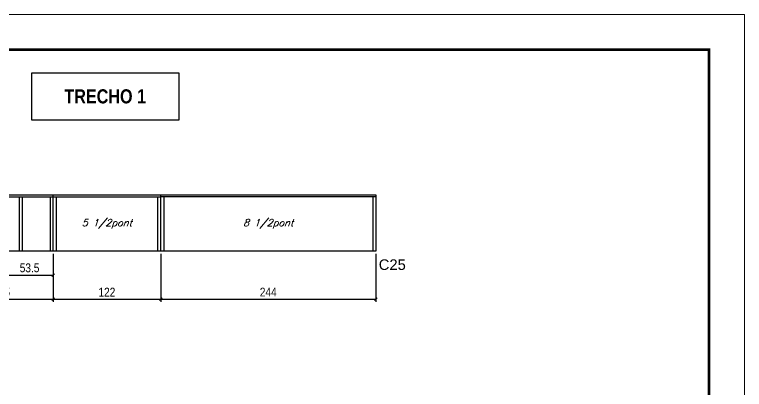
# Model space of a CAD drawing. Extents: x 0 to 6325, y 5574 to 19307.
# Drawn here: x 2242 to 3070, y 8496 to 8921 of the extents above; entities that cross this region are included whole.
import ezdxf

# ---------------------------------------------------------------- set-up
doc = ezdxf.new("R2010")
doc.units = 0
doc.linetypes.add('DASHED', pattern=[0.75, 0.5, -0.25])
for name, color, linetype in [('1', 1, 'Continuous'), ('5', 5, 'Continuous'), ('COTA', 241, 'Continuous'), ('NOMENCLATURA', 7, 'Continuous'), ('Painéis', 200, 'Continuous'), ('SARR_2.2x7', 40, 'Continuous'), ('SARR_3.5x7', 81, 'Continuous'), ('texto', 7, 'Continuous')]:
    doc.layers.add(name, color=color, linetype=linetype)
doc.layers.add('Folhas', color=255, linetype='Continuous', lineweight=9)
doc.layers.add('SARRAFO DE PRESSAO', color=251, linetype='DASHED', lineweight=9)
doc.styles.add('COTA TECNICA', font='techl___.ttf', dxfattribs={"height": 10})
doc.styles.add('ROMANC', font='techb___.ttf', dxfattribs={"height": 2.5})
doc.styles.add('Romans', font='romans.shx')
doc.styles.get("Standard").update_dxf_attribs({"font": 'arial.ttf'})
doc.dimstyles.new('PAINEL', dxfattribs={"dimtxt": 10, "dimasz": 3, "dimexe": 3, "dimexo": 3, "dimgap": 3, "dimtad": 1, "dimdec": 1, "dimzin": 12, "dimdsep": 46, "dimtxsty": 'COTA TECNICA', "dimblk1": 'OBLIQUE', "dimblk2": 'OBLIQUE', "dimsah": 1, "dimcen": 0.9, "dimclrd": 4, "dimclre": 4, "dimclrt": 240, "dimadec": 1, "dimazin": 3, "dimtfac": 1, "dimtdec": 1, "dimtmove": 0, "dimatfit": 3, "dimfxl": 1, "dimtolj": 1, "dimtzin": 12, "dimarcsym": 0})

# ---------------------------------------------------------------- blocks, each defined once
blk = doc.blocks.new('9999999999')
at = {"layer": 'Folhas'}
blk.add_lwpolyline([(98138.98, 34190.21), (99623.98, 34190.21), (99623.98, 35240.21), (98138.98, 35240.21)], close=True, dxfattribs=at)
at = {"layer": 'Folhas', "color": 30, "const_width": 3}
blk.add_lwpolyline([(98213.98, 34230.21), (99583.98, 34230.21), (99583.98, 35200.21), (98213.98, 35200.21)], close=True, dxfattribs=at)
blk = doc.blocks.new('_Oblique')
at = {"layer": '1', "color": 0, "lineweight": -2}
blk.add_line((-0.5, -0.5), (0.5, 0.5), dxfattribs=at)
blk = doc.blocks.new('*D4535')
at = {"layer": 'COTA', "color": 4, "lineweight": -2, "transparency": 16777216}
for p, q in [((2407.93, 8649.76), (2407.93, 8595.23)), ((2651.93, 8649.76), (2651.93, 8595.23)), ((2407.93, 8598.23), (2651.93, 8598.23))]:
    blk.add_line(p, q, dxfattribs=at)
at = {"layer": 'Defpoints', "color": 0, "transparency": 16777216}
for p in [(2407.93, 8652.76), (2651.93, 8652.76), (2651.93, 8598.23)]:
    blk.add_point(p, dxfattribs=at)
at = {"layer": 'COTA', "color": 4, "lineweight": -2, "transparency": 16777216, "xscale": 3, "yscale": 3, "zscale": 3, "rotation": 180}
blk.add_blockref('_Oblique', (2407.93, 8598.23), dxfattribs=at)
at = {"layer": 'COTA', "color": 4, "lineweight": -2, "transparency": 16777216, "xscale": 3, "yscale": 3, "zscale": 3}
blk.add_blockref('_Oblique', (2651.93, 8598.23), dxfattribs=at)
at = {"layer": 'COTA', "color": 240, "transparency": 16777216, "insert": (2529.93, 8606.31), "char_height": 10, "attachment_point": 5, "style": 'COTA TECNICA'}
blk.add_mtext('\\A1;244', dxfattribs=at)
blk = doc.blocks.new('*D4554')
at = {"layer": 'COTA', "color": 4, "lineweight": -2, "transparency": 16777216}
for p, q in [((2159.43, 8649.76), (2159.43, 8595.23)), ((2285.93, 8649.76), (2285.93, 8595.23)), ((2159.43, 8598.23), (2285.93, 8598.23))]:
    blk.add_line(p, q, dxfattribs=at)
at = {"layer": 'Defpoints', "color": 0, "transparency": 16777216}
for p in [(2159.43, 8652.76), (2285.93, 8652.76), (2285.93, 8598.23)]:
    blk.add_point(p, dxfattribs=at)
at = {"layer": 'COTA', "color": 4, "lineweight": -2, "transparency": 16777216, "xscale": 3, "yscale": 3, "zscale": 3, "rotation": 180}
blk.add_blockref('_Oblique', (2159.43, 8598.23), dxfattribs=at)
at = {"layer": 'COTA', "color": 4, "lineweight": -2, "transparency": 16777216, "xscale": 3, "yscale": 3, "zscale": 3}
blk.add_blockref('_Oblique', (2285.93, 8598.23), dxfattribs=at)
at = {"layer": 'COTA', "color": 240, "transparency": 16777216, "insert": (2222.68, 8606.34), "char_height": 10, "attachment_point": 5, "style": 'COTA TECNICA'}
blk.add_mtext('\\A1;126.5', dxfattribs=at)
blk = doc.blocks.new('*D4555')
at = {"layer": 'COTA', "color": 4, "lineweight": -2, "transparency": 16777216}
for p, q in [((2285.93, 8649.76), (2285.93, 8595.23)), ((2407.93, 8649.76), (2407.93, 8595.23)), ((2285.93, 8598.23), (2407.93, 8598.23))]:
    blk.add_line(p, q, dxfattribs=at)
at = {"layer": 'Defpoints', "color": 0, "transparency": 16777216}
for p in [(2285.93, 8652.76), (2407.93, 8652.76), (2407.93, 8598.23)]:
    blk.add_point(p, dxfattribs=at)
at = {"layer": 'COTA', "color": 4, "lineweight": -2, "transparency": 16777216, "xscale": 3, "yscale": 3, "zscale": 3, "rotation": 180}
blk.add_blockref('_Oblique', (2285.93, 8598.23), dxfattribs=at)
at = {"layer": 'COTA', "color": 4, "lineweight": -2, "transparency": 16777216, "xscale": 3, "yscale": 3, "zscale": 3}
blk.add_blockref('_Oblique', (2407.93, 8598.23), dxfattribs=at)
at = {"layer": 'COTA', "color": 240, "transparency": 16777216, "insert": (2346.93, 8606.29), "char_height": 10, "attachment_point": 5, "style": 'COTA TECNICA'}
blk.add_mtext('\\A1;122', dxfattribs=at)
blk = doc.blocks.new('*D4557')
at = {"layer": 'COTA', "color": 4, "lineweight": -2, "transparency": 16777216}
for p, q in [((2232.47, 8649.76), (2232.47, 8622.57)), ((2285.93, 8649.76), (2285.93, 8622.57)), ((2232.47, 8625.57), (2285.93, 8625.57))]:
    blk.add_line(p, q, dxfattribs=at)
at = {"layer": 'Defpoints', "color": 0, "transparency": 16777216}
for p in [(2232.47, 8652.76), (2285.93, 8652.76), (2285.93, 8625.57)]:
    blk.add_point(p, dxfattribs=at)
at = {"layer": 'COTA', "color": 4, "lineweight": -2, "transparency": 16777216, "xscale": 3, "yscale": 3, "zscale": 3, "rotation": 180}
blk.add_blockref('_Oblique', (2232.47, 8625.57), dxfattribs=at)
at = {"layer": 'COTA', "color": 4, "lineweight": -2, "transparency": 16777216, "xscale": 3, "yscale": 3, "zscale": 3}
blk.add_blockref('_Oblique', (2285.93, 8625.57), dxfattribs=at)
at = {"layer": 'COTA', "color": 240, "transparency": 16777216, "insert": (2259.2, 8633.79), "char_height": 10, "attachment_point": 5, "style": 'COTA TECNICA'}
blk.add_mtext('\\A1;53.5', dxfattribs=at)

msp = doc.modelspace()

# ---------------------------------------------------------------- linework, layer by layer
at = {"layer": 'COTA'}
msp.add_lwpolyline([(2261.61, 8855.28), (2428.39, 8855.28), (2428.39, 8801.62), (2261.61, 8801.62)], close=True, dxfattribs=at)
at = {"layer": 'Painéis', "linetype": 'ByBlock'}
for p, q in [((1960.13, 8716.76), (2651.93, 8716.76)), ((2285.93, 8652.76), (2285.93, 8716.76)), ((2407.93, 8652.76), (2407.93, 8716.76)), ((2651.93, 8716.76), (2651.93, 8652.76)), ((2651.93, 8652.76), (2232.47, 8652.76))]:
    msp.add_line(p, q, dxfattribs=at)
at = {"layer": 'SARR_2.2x7', "linetype": 'Continuous'}
for p, q in [((2159.43, 8714.56), (2285.93, 8714.56)), ((2285.93, 8714.56), (2407.93, 8714.56)), ((2651.93, 8714.56), (2407.93, 8714.56))]:
    msp.add_line(p, q, dxfattribs=at)
at = {"layer": 'SARR_3.5x7'}
for p, q in [((2247.47, 8714.56), (2247.47, 8652.76)), ((2250.97, 8714.56), (2250.97, 8652.76)), ((2282.43, 8714.56), (2282.43, 8652.76)), ((2289.43, 8714.56), (2289.43, 8652.76)), ((2404.43, 8714.56), (2404.43, 8652.76)), ((2411.43, 8714.56), (2411.43, 8652.76)), ((2648.43, 8714.56), (2648.43, 8652.76))]:
    msp.add_line(p, q, dxfattribs=at)

# ---------------------------------------------------------------- block references
at = {"layer": 'SARRAFO DE PRESSAO', "color": 6, "linetype": 'ByBlock'}
msp.add_blockref('9999999999', (-96553.98, -26318.81), dxfattribs=at)

# ---------------------------------------------------------------- texts
at = {"layer": '5', "linetype": 'Continuous'}
msp.add_text('C25', height=12, rotation=0.00004, dxfattribs=at).set_placement((2655.23, 8631.46))
at = {"layer": 'NOMENCLATURA', "color": 2, "insert": (2345, 8828.45), "char_height": 16, "attachment_point": 5, "style": 'ROMANC'}
msp.add_mtext('TRECHO 1', dxfattribs=at)
at = {"layer": 'texto', "color": 2, "char_height": 8, "attachment_point": 5, "style": 'Romans'}
for s, insert in [('{\\Q19;\\C256;5 1/2pont}', (2346.93, 8683.66)), ('{\\Q19;\\C256;8 1/2pont}', (2529.93, 8683.66))]:
    msp.add_mtext(s, dxfattribs=dict(at, insert=insert))

# ---------------------------------------------------------------- dimensions: what is measured, and where the dimension line sits
at = {"layer": 'COTA'}
for base, p1, p2, picture, middle in [((2285.93, 8598.23), (2159.43, 8652.76), (2285.93, 8652.76), '*D4554', (2222.68, 8606.34)), ((2285.93, 8625.57), (2232.47, 8652.76), (2285.93, 8652.76), '*D4557', (2259.2, 8633.79)), ((2407.93, 8598.23), (2285.93, 8652.76), (2407.93, 8652.76), '*D4555', (2346.93, 8606.29)), ((2651.93, 8598.23), (2407.93, 8652.76), (2651.93, 8652.76), '*D4535', (2529.93, 8606.31))]:
    dim = msp.add_linear_dim(base=base, p1=p1, p2=p2, dimstyle='PAINEL', dxfattribs=at)
    dim.commit()
    dim.dimension.update_dxf_attribs({"geometry": picture, "text_midpoint": middle})

doc.saveas('drawing.dxf')
